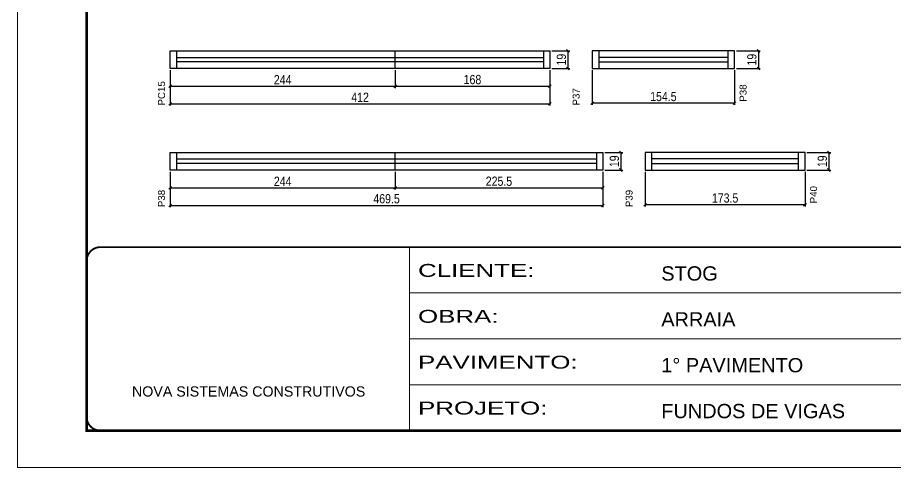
# Model space of a CAD drawing. Extents: x -3394 to 16474, y 3662 to 14397.
# Drawn here: x 4272 to 5225, y 11049 to 11538 of the extents above; entities that cross this region are included whole.
import ezdxf

# ---------------------------------------------------------------- set-up
doc = ezdxf.new("R2010")
doc.units = 0
doc.linetypes.add('CONTINUO', pattern=[0])
doc.linetypes.add('DASHED', pattern=[0.75, 0.5, -0.25])
doc.layers.get('0').update_dxf_attribs({"linetype": 'CONTINUOUS'})
doc.layers.get('Defpoints').update_dxf_attribs({"linetype": 'CONTINUOUS'})
for name, color, linetype in [('COTA', 241, 'CONTINUOUS'), ('NOMENCLATURA', 7, 'CONTINUOUS'), ('Painéis', 200, 'CONTINUOUS'), ('SARR_2.2x7', 40, 'CONTINUOUS')]:
    doc.layers.add(name, color=color, linetype=linetype)
doc.layers.add('Folhas', color=255, linetype='CONTINUOUS', lineweight=9)
doc.layers.add('SARRAFO DE PRESSAO', color=251, linetype='DASHED', lineweight=9)
doc.styles.add('ARIAL', font='arial.ttf')
doc.styles.add('COTA TECNICA', font='techl___.ttf', dxfattribs={"height": 10})
doc.styles.add('Tecnologia', font='')
doc.styles.get('Tecnologia').set_extended_font_data('Forgotten Futurist')
doc.dimstyles.new('PAINEL', dxfattribs={"dimtxt": 10, "dimasz": 3, "dimexe": 3, "dimexo": 3, "dimgap": 3, "dimtad": 1, "dimdec": 1, "dimzin": 12, "dimdsep": 46, "dimtxsty": 'COTA TECNICA', "dimblk1": 'OBLIQUE', "dimblk2": 'OBLIQUE', "dimsah": 1, "dimcen": 0.9, "dimclrd": 4, "dimclre": 4, "dimclrt": 240, "dimadec": 1, "dimazin": 3, "dimtfac": 1, "dimtdec": 1, "dimtmove": 0, "dimatfit": 3, "dimfxl": 1, "dimtolj": 1, "dimtzin": 12, "dimarcsym": 0})

# ---------------------------------------------------------------- blocks, each defined once
blk = doc.blocks.new('9999999999')
at = {"color": 30, "linetype": 'CONTINUO'}
for p, q in [((98564.56, 34230.21), (98564.56, 34429.45)), ((98564.56, 34379.64), (99583.98, 34379.64)), ((98564.56, 34329.83), (99487.98, 34329.83)), ((98564.56, 34280.02), (99487.98, 34280.02))]:
    blk.add_line(p, q, dxfattribs=at)
at = {"color": 30, "linetype": 'CONTINUO', "const_width": 2}
blk.add_lwpolyline([(99583.98, 34230.21), (99583.98, 34414.45, 0.414214), (99568.98, 34429.45), (98228.98, 34429.45, 0.414214), (98213.98, 34414.45), (98213.98, 34245.21, 0.414214), (98228.98, 34230.21), (99583.98, 34230.21)], format="xyb", dxfattribs=at)
at = {"layer": 'Folhas'}
blk.add_lwpolyline([(98138.98, 34190.21), (99623.98, 34190.21), (99623.98, 35240.21), (98138.98, 35240.21)], close=True, dxfattribs=at)
at = {"layer": 'Folhas', "color": 30, "const_width": 3}
blk.add_lwpolyline([(98213.98, 34230.21), (99583.98, 34230.21), (99583.98, 35200.21), (98213.98, 35200.21)], close=True, dxfattribs=at)
at = {"color": 7, "linetype": 'Continuous', "ltscale": 5, "style": 'ARIAL'}
for s, height, p in [('STOG', 15.483, (98837.68, 34393.13)), ('ARRAIA', 15.483, (98837.68, 34343.32)), ('1° PAVIMENTO', 15.4829, (98837.68, 34293.51)), ('NOVA SISTEMAS CONSTRUTIVOS', 11.0592, (98263.19, 34267.21)), ('FUNDOS DE VIGAS', 15.4829, (98837.68, 34243.7))]:
    blk.add_text(s, height=height, dxfattribs=at).set_placement(p)
at = {"layer": 'Folhas', "color": 7, "style": 'Tecnologia', "width": 1.5}
for s, p in [('CLIENTE:', (98573.65, 34397.17)), ('OBRA:', (98573.65, 34347.31)), ('PAVIMENTO:', (98573.65, 34297.5)), ('PROJETO:', (98573.65, 34247.69))]:
    blk.add_text(s, height=14, dxfattribs=at).set_placement(p)
blk = doc.blocks.new('_Oblique')
at = {"color": 0, "linetype": 'ByBlock', "lineweight": -2}
blk.add_line((-0.5, -0.5), (0.5, 0.5), dxfattribs=at)
blk = doc.blocks.new('*D150')
at = {"layer": 'COTA', "color": 4, "linetype": 'Continuous', "lineweight": -2, "transparency": 16777216}
for p, q in [((4437.97, 11480.74), (4437.97, 11461.42)), ((4681.97, 11480.74), (4681.97, 11461.42)), ((4437.97, 11463.42), (4681.97, 11463.42))]:
    blk.add_line(p, q, dxfattribs=at)
at = {"layer": 'Defpoints', "color": 0, "linetype": 'Continuous', "transparency": 16777216}
for p in [(4437.97, 11482.74), (4681.97, 11482.74), (4681.97, 11463.42)]:
    blk.add_point(p, dxfattribs=at)
at = {"layer": 'COTA', "color": 4, "linetype": 'Continuous', "lineweight": -2, "transparency": 16777216, "xscale": 3, "yscale": 3, "zscale": 3, "rotation": 180}
blk.add_blockref('_Oblique', (4437.97, 11463.42), dxfattribs=at)
at = {"layer": 'COTA', "color": 4, "linetype": 'Continuous', "lineweight": -2, "transparency": 16777216, "xscale": 3, "yscale": 3, "zscale": 3}
blk.add_blockref('_Oblique', (4681.97, 11463.42), dxfattribs=at)
at = {"layer": 'COTA', "color": 240, "linetype": 'Continuous', "transparency": 16777216, "insert": (4559.97, 11470.49), "char_height": 10, "attachment_point": 5, "style": 'COTA TECNICA'}
blk.add_mtext('\\A1;244', dxfattribs=at)
blk = doc.blocks.new('*D151')
at = {"layer": 'COTA', "color": 4, "linetype": 'Continuous', "lineweight": -2, "transparency": 16777216}
for p, q in [((4681.97, 11480.74), (4681.97, 11461.42)), ((4849.97, 11480.74), (4849.97, 11461.42)), ((4681.97, 11463.42), (4849.97, 11463.42))]:
    blk.add_line(p, q, dxfattribs=at)
at = {"layer": 'Defpoints', "color": 0, "linetype": 'Continuous', "transparency": 16777216}
for p in [(4681.97, 11482.74), (4849.97, 11482.74), (4849.97, 11463.42)]:
    blk.add_point(p, dxfattribs=at)
at = {"layer": 'COTA', "color": 4, "linetype": 'Continuous', "lineweight": -2, "transparency": 16777216, "xscale": 3, "yscale": 3, "zscale": 3, "rotation": 180}
blk.add_blockref('_Oblique', (4681.97, 11463.42), dxfattribs=at)
at = {"layer": 'COTA', "color": 4, "linetype": 'Continuous', "lineweight": -2, "transparency": 16777216, "xscale": 3, "yscale": 3, "zscale": 3}
blk.add_blockref('_Oblique', (4849.97, 11463.42), dxfattribs=at)
at = {"layer": 'COTA', "color": 240, "linetype": 'Continuous', "transparency": 16777216, "insert": (4765.97, 11470.54), "char_height": 10, "attachment_point": 5, "style": 'COTA TECNICA'}
blk.add_mtext('\\A1;168', dxfattribs=at)
blk = doc.blocks.new('*D152')
at = {"layer": 'COTA', "color": 4, "linetype": 'Continuous', "lineweight": -2, "transparency": 16777216}
for p, q in [((4437.97, 11480.74), (4437.97, 11442.35)), ((4849.97, 11480.74), (4849.97, 11442.35)), ((4437.97, 11444.35), (4849.97, 11444.35))]:
    blk.add_line(p, q, dxfattribs=at)
at = {"layer": 'Defpoints', "color": 0, "linetype": 'Continuous', "transparency": 16777216}
for p in [(4437.97, 11482.74), (4849.97, 11482.74), (4849.97, 11444.35)]:
    blk.add_point(p, dxfattribs=at)
at = {"layer": 'COTA', "color": 4, "linetype": 'Continuous', "lineweight": -2, "transparency": 16777216, "xscale": 3, "yscale": 3, "zscale": 3, "rotation": 180}
blk.add_blockref('_Oblique', (4437.97, 11444.35), dxfattribs=at)
at = {"layer": 'COTA', "color": 4, "linetype": 'Continuous', "lineweight": -2, "transparency": 16777216, "xscale": 3, "yscale": 3, "zscale": 3}
blk.add_blockref('_Oblique', (4849.97, 11444.35), dxfattribs=at)
at = {"layer": 'COTA', "color": 240, "linetype": 'Continuous', "transparency": 16777216, "insert": (4643.97, 11451.42), "char_height": 10, "attachment_point": 5, "style": 'COTA TECNICA'}
blk.add_mtext('\\A1;412', dxfattribs=at)
blk = doc.blocks.new('*D153')
at = {"layer": 'COTA', "color": 4, "linetype": 'Continuous', "lineweight": -2, "transparency": 16777216}
for p, q in [((4851.97, 11501.74), (4871.59, 11501.74)), ((4869.59, 11501.74), (4869.59, 11482.74)), ((4851.97, 11482.74), (4871.59, 11482.74))]:
    blk.add_line(p, q, dxfattribs=at)
at = {"layer": 'Defpoints', "color": 0, "linetype": 'Continuous', "transparency": 16777216}
for p in [(4849.97, 11501.74), (4849.97, 11482.74), (4869.59, 11482.74)]:
    blk.add_point(p, dxfattribs=at)
at = {"layer": 'COTA', "color": 4, "linetype": 'Continuous', "lineweight": -2, "transparency": 16777216, "xscale": 3, "yscale": 3, "zscale": 3}
for p, rotation in [((4869.59, 11501.74), 90), ((4869.59, 11482.74), 270)]:
    blk.add_blockref('_Oblique', p, dxfattribs=dict(at, rotation=rotation))
at = {"layer": 'COTA', "color": 240, "linetype": 'Continuous', "transparency": 16777216, "insert": (4862.5, 11492.24), "char_height": 10, "attachment_point": 5, "rotation": 90, "style": 'COTA TECNICA'}
blk.add_mtext('\\A1;19', dxfattribs=at)
blk = doc.blocks.new('*D154')
at = {"layer": 'COTA', "color": 4, "linetype": 'Continuous', "lineweight": -2, "transparency": 16777216}
for p, q in [((5052.44, 11501.74), (5078.3, 11501.74)), ((5076.3, 11501.74), (5076.3, 11482.74)), ((5052.44, 11482.74), (5078.3, 11482.74))]:
    blk.add_line(p, q, dxfattribs=at)
at = {"layer": 'Defpoints', "color": 0, "linetype": 'Continuous', "transparency": 16777216}
for p in [(5050.44, 11501.74), (5050.44, 11482.74), (5076.3, 11482.74)]:
    blk.add_point(p, dxfattribs=at)
at = {"layer": 'COTA', "color": 4, "linetype": 'Continuous', "lineweight": -2, "transparency": 16777216, "xscale": 3, "yscale": 3, "zscale": 3}
for p, rotation in [((5076.3, 11501.74), 90), ((5076.3, 11482.74), 270)]:
    blk.add_blockref('_Oblique', p, dxfattribs=dict(at, rotation=rotation))
at = {"layer": 'COTA', "color": 240, "linetype": 'Continuous', "transparency": 16777216, "insert": (5069.22, 11492.24), "char_height": 10, "attachment_point": 5, "rotation": 90, "style": 'COTA TECNICA'}
blk.add_mtext('\\A1;19', dxfattribs=at)
blk = doc.blocks.new('*D155')
at = {"layer": 'COTA', "color": 4, "linetype": 'Continuous', "lineweight": -2, "transparency": 16777216}
for p, q in [((4895.97, 11480.74), (4895.97, 11443.06)), ((5050.44, 11480.74), (5050.44, 11443.06)), ((5050.44, 11445.06), (4895.97, 11445.06))]:
    blk.add_line(p, q, dxfattribs=at)
at = {"layer": 'Defpoints', "color": 0, "linetype": 'Continuous', "transparency": 16777216}
for p in [(4895.97, 11482.74), (5050.44, 11482.74), (4895.97, 11445.06)]:
    blk.add_point(p, dxfattribs=at)
at = {"layer": 'COTA', "color": 4, "linetype": 'Continuous', "lineweight": -2, "transparency": 16777216, "xscale": 3, "yscale": 3, "zscale": 3, "rotation": 180}
blk.add_blockref('_Oblique', (4895.97, 11445.06), dxfattribs=at)
at = {"layer": 'COTA', "color": 4, "linetype": 'Continuous', "lineweight": -2, "transparency": 16777216, "xscale": 3, "yscale": 3, "zscale": 3}
blk.add_blockref('_Oblique', (5050.44, 11445.06), dxfattribs=at)
at = {"layer": 'COTA', "color": 240, "linetype": 'Continuous', "transparency": 16777216, "insert": (4973.2, 11452.16), "char_height": 10, "attachment_point": 5, "style": 'COTA TECNICA'}
blk.add_mtext('\\A1;154.5', dxfattribs=at)
blk = doc.blocks.new('*D156')
at = {"layer": 'COTA', "color": 4, "linetype": 'Continuous', "lineweight": -2, "transparency": 16777216}
for p, q in [((4437.97, 11370.37), (4437.97, 11351.05)), ((4681.97, 11370.37), (4681.97, 11351.05)), ((4437.97, 11353.05), (4681.97, 11353.05))]:
    blk.add_line(p, q, dxfattribs=at)
at = {"layer": 'Defpoints', "color": 0, "linetype": 'Continuous', "transparency": 16777216}
for p in [(4437.97, 11372.37), (4681.97, 11372.37), (4681.97, 11353.05)]:
    blk.add_point(p, dxfattribs=at)
at = {"layer": 'COTA', "color": 4, "linetype": 'Continuous', "lineweight": -2, "transparency": 16777216, "xscale": 3, "yscale": 3, "zscale": 3, "rotation": 180}
blk.add_blockref('_Oblique', (4437.97, 11353.05), dxfattribs=at)
at = {"layer": 'COTA', "color": 4, "linetype": 'Continuous', "lineweight": -2, "transparency": 16777216, "xscale": 3, "yscale": 3, "zscale": 3}
blk.add_blockref('_Oblique', (4681.97, 11353.05), dxfattribs=at)
at = {"layer": 'COTA', "color": 240, "linetype": 'Continuous', "transparency": 16777216, "insert": (4559.97, 11360.12), "char_height": 10, "attachment_point": 5, "style": 'COTA TECNICA'}
blk.add_mtext('\\A1;244', dxfattribs=at)
blk = doc.blocks.new('*D157')
at = {"layer": 'COTA', "color": 4, "linetype": 'Continuous', "lineweight": -2, "transparency": 16777216}
for p, q in [((4681.97, 11370.37), (4681.97, 11351.05)), ((4907.47, 11370.37), (4907.47, 11351.05)), ((4681.97, 11353.05), (4907.47, 11353.05))]:
    blk.add_line(p, q, dxfattribs=at)
at = {"layer": 'Defpoints', "color": 0, "linetype": 'Continuous', "transparency": 16777216}
for p in [(4681.97, 11372.37), (4907.47, 11372.37), (4907.47, 11353.05)]:
    blk.add_point(p, dxfattribs=at)
at = {"layer": 'COTA', "color": 4, "linetype": 'Continuous', "lineweight": -2, "transparency": 16777216, "xscale": 3, "yscale": 3, "zscale": 3, "rotation": 180}
blk.add_blockref('_Oblique', (4681.97, 11353.05), dxfattribs=at)
at = {"layer": 'COTA', "color": 4, "linetype": 'Continuous', "lineweight": -2, "transparency": 16777216, "xscale": 3, "yscale": 3, "zscale": 3}
blk.add_blockref('_Oblique', (4907.47, 11353.05), dxfattribs=at)
at = {"layer": 'COTA', "color": 240, "linetype": 'Continuous', "transparency": 16777216, "insert": (4794.72, 11360.15), "char_height": 10, "attachment_point": 5, "style": 'COTA TECNICA'}
blk.add_mtext('\\A1;225.5', dxfattribs=at)
blk = doc.blocks.new('*D158')
at = {"layer": 'COTA', "color": 4, "linetype": 'Continuous', "lineweight": -2, "transparency": 16777216}
for p, q in [((4437.97, 11370.37), (4437.97, 11331.98)), ((4907.47, 11370.37), (4907.47, 11331.98)), ((4437.97, 11333.98), (4907.47, 11333.98))]:
    blk.add_line(p, q, dxfattribs=at)
at = {"layer": 'Defpoints', "color": 0, "linetype": 'Continuous', "transparency": 16777216}
for p in [(4437.97, 11372.37), (4907.47, 11372.37), (4907.47, 11333.98)]:
    blk.add_point(p, dxfattribs=at)
at = {"layer": 'COTA', "color": 4, "linetype": 'Continuous', "lineweight": -2, "transparency": 16777216, "xscale": 3, "yscale": 3, "zscale": 3, "rotation": 180}
blk.add_blockref('_Oblique', (4437.97, 11333.98), dxfattribs=at)
at = {"layer": 'COTA', "color": 4, "linetype": 'Continuous', "lineweight": -2, "transparency": 16777216, "xscale": 3, "yscale": 3, "zscale": 3}
blk.add_blockref('_Oblique', (4907.47, 11333.98), dxfattribs=at)
at = {"layer": 'COTA', "color": 240, "linetype": 'Continuous', "transparency": 16777216, "insert": (4672.72, 11341.12), "char_height": 10, "attachment_point": 5, "style": 'COTA TECNICA'}
blk.add_mtext('\\A1;469.5', dxfattribs=at)
blk = doc.blocks.new('*D159')
at = {"layer": 'COTA', "color": 4, "linetype": 'Continuous', "lineweight": -2, "transparency": 16777216}
for p, q in [((4909.47, 11391.37), (4929.09, 11391.37)), ((4927.09, 11391.37), (4927.09, 11372.37)), ((4909.47, 11372.37), (4929.09, 11372.37))]:
    blk.add_line(p, q, dxfattribs=at)
at = {"layer": 'Defpoints', "color": 0, "linetype": 'Continuous', "transparency": 16777216}
for p in [(4907.47, 11391.37), (4907.47, 11372.37), (4927.09, 11372.37)]:
    blk.add_point(p, dxfattribs=at)
at = {"layer": 'COTA', "color": 4, "linetype": 'Continuous', "lineweight": -2, "transparency": 16777216, "xscale": 3, "yscale": 3, "zscale": 3}
for p, rotation in [((4927.09, 11391.37), 90), ((4927.09, 11372.37), 270)]:
    blk.add_blockref('_Oblique', p, dxfattribs=dict(at, rotation=rotation))
at = {"layer": 'COTA', "color": 240, "linetype": 'Continuous', "transparency": 16777216, "insert": (4920, 11381.87), "char_height": 10, "attachment_point": 5, "rotation": 90, "style": 'COTA TECNICA'}
blk.add_mtext('\\A1;19', dxfattribs=at)
blk = doc.blocks.new('*D160')
at = {"layer": 'COTA', "color": 4, "linetype": 'Continuous', "lineweight": -2, "transparency": 16777216}
for p, q in [((5128.94, 11391.37), (5154.8, 11391.37)), ((5152.8, 11391.37), (5152.8, 11372.37)), ((5128.94, 11372.37), (5154.8, 11372.37))]:
    blk.add_line(p, q, dxfattribs=at)
at = {"layer": 'Defpoints', "color": 0, "linetype": 'Continuous', "transparency": 16777216}
for p in [(5126.94, 11391.37), (5126.94, 11372.37), (5152.8, 11372.37)]:
    blk.add_point(p, dxfattribs=at)
at = {"layer": 'COTA', "color": 4, "linetype": 'Continuous', "lineweight": -2, "transparency": 16777216, "xscale": 3, "yscale": 3, "zscale": 3}
for p, rotation in [((5152.8, 11391.37), 90), ((5152.8, 11372.37), 270)]:
    blk.add_blockref('_Oblique', p, dxfattribs=dict(at, rotation=rotation))
at = {"layer": 'COTA', "color": 240, "linetype": 'Continuous', "transparency": 16777216, "insert": (5145.72, 11381.87), "char_height": 10, "attachment_point": 5, "rotation": 90, "style": 'COTA TECNICA'}
blk.add_mtext('\\A1;19', dxfattribs=at)
blk = doc.blocks.new('*D161')
at = {"layer": 'COTA', "color": 4, "linetype": 'Continuous', "lineweight": -2, "transparency": 16777216}
for p, q in [((4953.47, 11370.37), (4953.47, 11332.68)), ((5126.94, 11370.37), (5126.94, 11332.68)), ((5126.94, 11334.68), (4953.47, 11334.68))]:
    blk.add_line(p, q, dxfattribs=at)
at = {"layer": 'Defpoints', "color": 0, "linetype": 'Continuous', "transparency": 16777216}
for p in [(4953.47, 11372.37), (5126.94, 11372.37), (4953.47, 11334.68)]:
    blk.add_point(p, dxfattribs=at)
at = {"layer": 'COTA', "color": 4, "linetype": 'Continuous', "lineweight": -2, "transparency": 16777216, "xscale": 3, "yscale": 3, "zscale": 3, "rotation": 180}
blk.add_blockref('_Oblique', (4953.47, 11334.68), dxfattribs=at)
at = {"layer": 'COTA', "color": 4, "linetype": 'Continuous', "lineweight": -2, "transparency": 16777216, "xscale": 3, "yscale": 3, "zscale": 3}
blk.add_blockref('_Oblique', (5126.94, 11334.68), dxfattribs=at)
at = {"layer": 'COTA', "color": 240, "linetype": 'Continuous', "transparency": 16777216, "insert": (5040.2, 11341.9), "char_height": 10, "attachment_point": 5, "style": 'COTA TECNICA'}
blk.add_mtext('\\A1;173.5', dxfattribs=at)

msp = doc.modelspace()

# ---------------------------------------------------------------- linework, layer by layer
at = {"layer": 'Painéis', "linetype": 'Continuous'}
for p, q in [((4437.97, 11501.74), (4849.97, 11501.74)), ((4437.97, 11482.74), (4437.97, 11501.74)), ((4681.97, 11482.74), (4681.97, 11501.74)), ((4849.97, 11501.74), (4849.97, 11482.74)), ((4849.97, 11482.74), (4437.97, 11482.74)), ((4437.97, 11391.37), (4907.47, 11391.37)), ((4437.97, 11372.37), (4437.97, 11391.37)), ((4681.97, 11372.37), (4681.97, 11391.37)), ((4907.47, 11391.37), (4907.47, 11372.37)), ((4907.47, 11372.37), (4437.97, 11372.37))]:
    msp.add_line(p, q, dxfattribs=at)
for points in [[(4895.97, 11482.74), (5050.44, 11482.74), (5050.44, 11501.74), (4895.97, 11501.74)], [(4953.47, 11372.37), (5126.94, 11372.37), (5126.94, 11391.37), (4953.47, 11391.37)]]:
    msp.add_lwpolyline(points, close=True, dxfattribs=at)
at = {"layer": 'SARR_2.2x7', "ltscale": 25}
for p, q in [((4444.97, 11482.74), (4444.97, 11501.74)), ((4842.97, 11501.74), (4842.97, 11482.74)), ((4902.97, 11501.74), (4902.97, 11482.74)), ((5043.44, 11482.74), (5043.44, 11501.74)), ((4444.97, 11494.74), (4681.97, 11494.74)), ((4681.97, 11494.74), (4842.97, 11494.74)), ((5043.44, 11494.74), (4902.97, 11494.74)), ((4681.97, 11489.74), (4444.97, 11489.74)), ((4842.97, 11489.74), (4681.97, 11489.74)), ((4902.97, 11489.74), (5043.44, 11489.74)), ((4444.97, 11372.37), (4444.97, 11391.37)), ((4900.47, 11391.37), (4900.47, 11372.37)), ((4960.47, 11391.37), (4960.47, 11372.37)), ((5119.94, 11372.37), (5119.94, 11391.37)), ((4444.97, 11384.37), (4681.97, 11384.37)), ((4681.97, 11379.37), (4444.97, 11379.37)), ((4681.97, 11384.37), (4900.47, 11384.37)), ((4900.47, 11379.37), (4681.97, 11379.37)), ((5119.94, 11384.37), (4960.47, 11384.37)), ((4960.47, 11379.37), (5119.94, 11379.37))]:
    msp.add_line(p, q, dxfattribs=at)

# ---------------------------------------------------------------- block references
at = {"layer": 'SARRAFO DE PRESSAO', "color": 6, "linetype": 'ByBlock'}
msp.add_blockref('9999999999', (-93866.77, -23140.8), dxfattribs=at)

# ---------------------------------------------------------------- texts
at = {"layer": 'NOMENCLATURA', "linetype": 'Continuous', "style": 'ARIAL'}
for s, p in [('PC15', (4432.24, 11442.41)), ('P38', (5063.45, 11446.55)), ('P37', (4882.26, 11442.41)), ('P38', (4432.24, 11332.04)), ('P39', (4939.76, 11332.04)), ('P40', (5139.95, 11336.18))]:
    msp.add_text(s, height=7.567, rotation=90, dxfattribs=at).set_placement(p)

# ---------------------------------------------------------------- dimensions: what is measured, and where the dimension line sits
at = {"layer": 'COTA', "linetype": 'Continuous'}
for base, p1, p2, picture, middle in [((4869.59, 11482.74), (4849.97, 11501.74), (4849.97, 11482.74), '*D153', (4862.5, 11492.24)), ((5076.3, 11482.74), (5050.44, 11501.74), (5050.44, 11482.74), '*D154', (5069.22, 11492.24)), ((4927.09, 11372.37), (4907.47, 11391.37), (4907.47, 11372.37), '*D159', (4920, 11381.87)), ((5152.8, 11372.37), (5126.94, 11391.37), (5126.94, 11372.37), '*D160', (5145.72, 11381.87))]:
    dim = msp.add_linear_dim(base=base, p1=p1, p2=p2, angle=90, dimstyle='PAINEL', override={"dimexe": 2, "dimexo": 2, "dimgap": 2, "dimadec": 8, "dimtix": 1, "dimatfit": 2, "dimldrblk": 'Oblique'}, dxfattribs=at)
    dim.commit()
    dim.dimension.update_dxf_attribs({"geometry": picture, "text_midpoint": middle})
for base, p1, p2, picture, middle in [((4681.97, 11463.42), (4437.97, 11482.74), (4681.97, 11482.74), '*D150', (4559.97, 11470.49)), ((4849.97, 11444.35), (4437.97, 11482.74), (4849.97, 11482.74), '*D152', (4643.97, 11451.42)), ((4849.97, 11463.42), (4681.97, 11482.74), (4849.97, 11482.74), '*D151', (4765.97, 11470.54)), ((4895.97, 11445.06), (5050.44, 11482.74), (4895.97, 11482.74), '*D155', (4973.2, 11452.16)), ((4681.97, 11353.05), (4437.97, 11372.37), (4681.97, 11372.37), '*D156', (4559.97, 11360.12)), ((4907.47, 11333.98), (4437.97, 11372.37), (4907.47, 11372.37), '*D158', (4672.72, 11341.12)), ((4907.47, 11353.05), (4681.97, 11372.37), (4907.47, 11372.37), '*D157', (4794.72, 11360.15)), ((4953.47, 11334.68), (5126.94, 11372.37), (4953.47, 11372.37), '*D161', (5040.2, 11341.9))]:
    dim = msp.add_linear_dim(base=base, p1=p1, p2=p2, dimstyle='PAINEL', override={"dimexe": 2, "dimexo": 2, "dimgap": 2, "dimadec": 8, "dimtix": 1, "dimatfit": 2, "dimldrblk": 'Oblique'}, dxfattribs=at)
    dim.commit()
    dim.dimension.update_dxf_attribs({"geometry": picture, "text_midpoint": middle})

doc.saveas('drawing.dxf')
